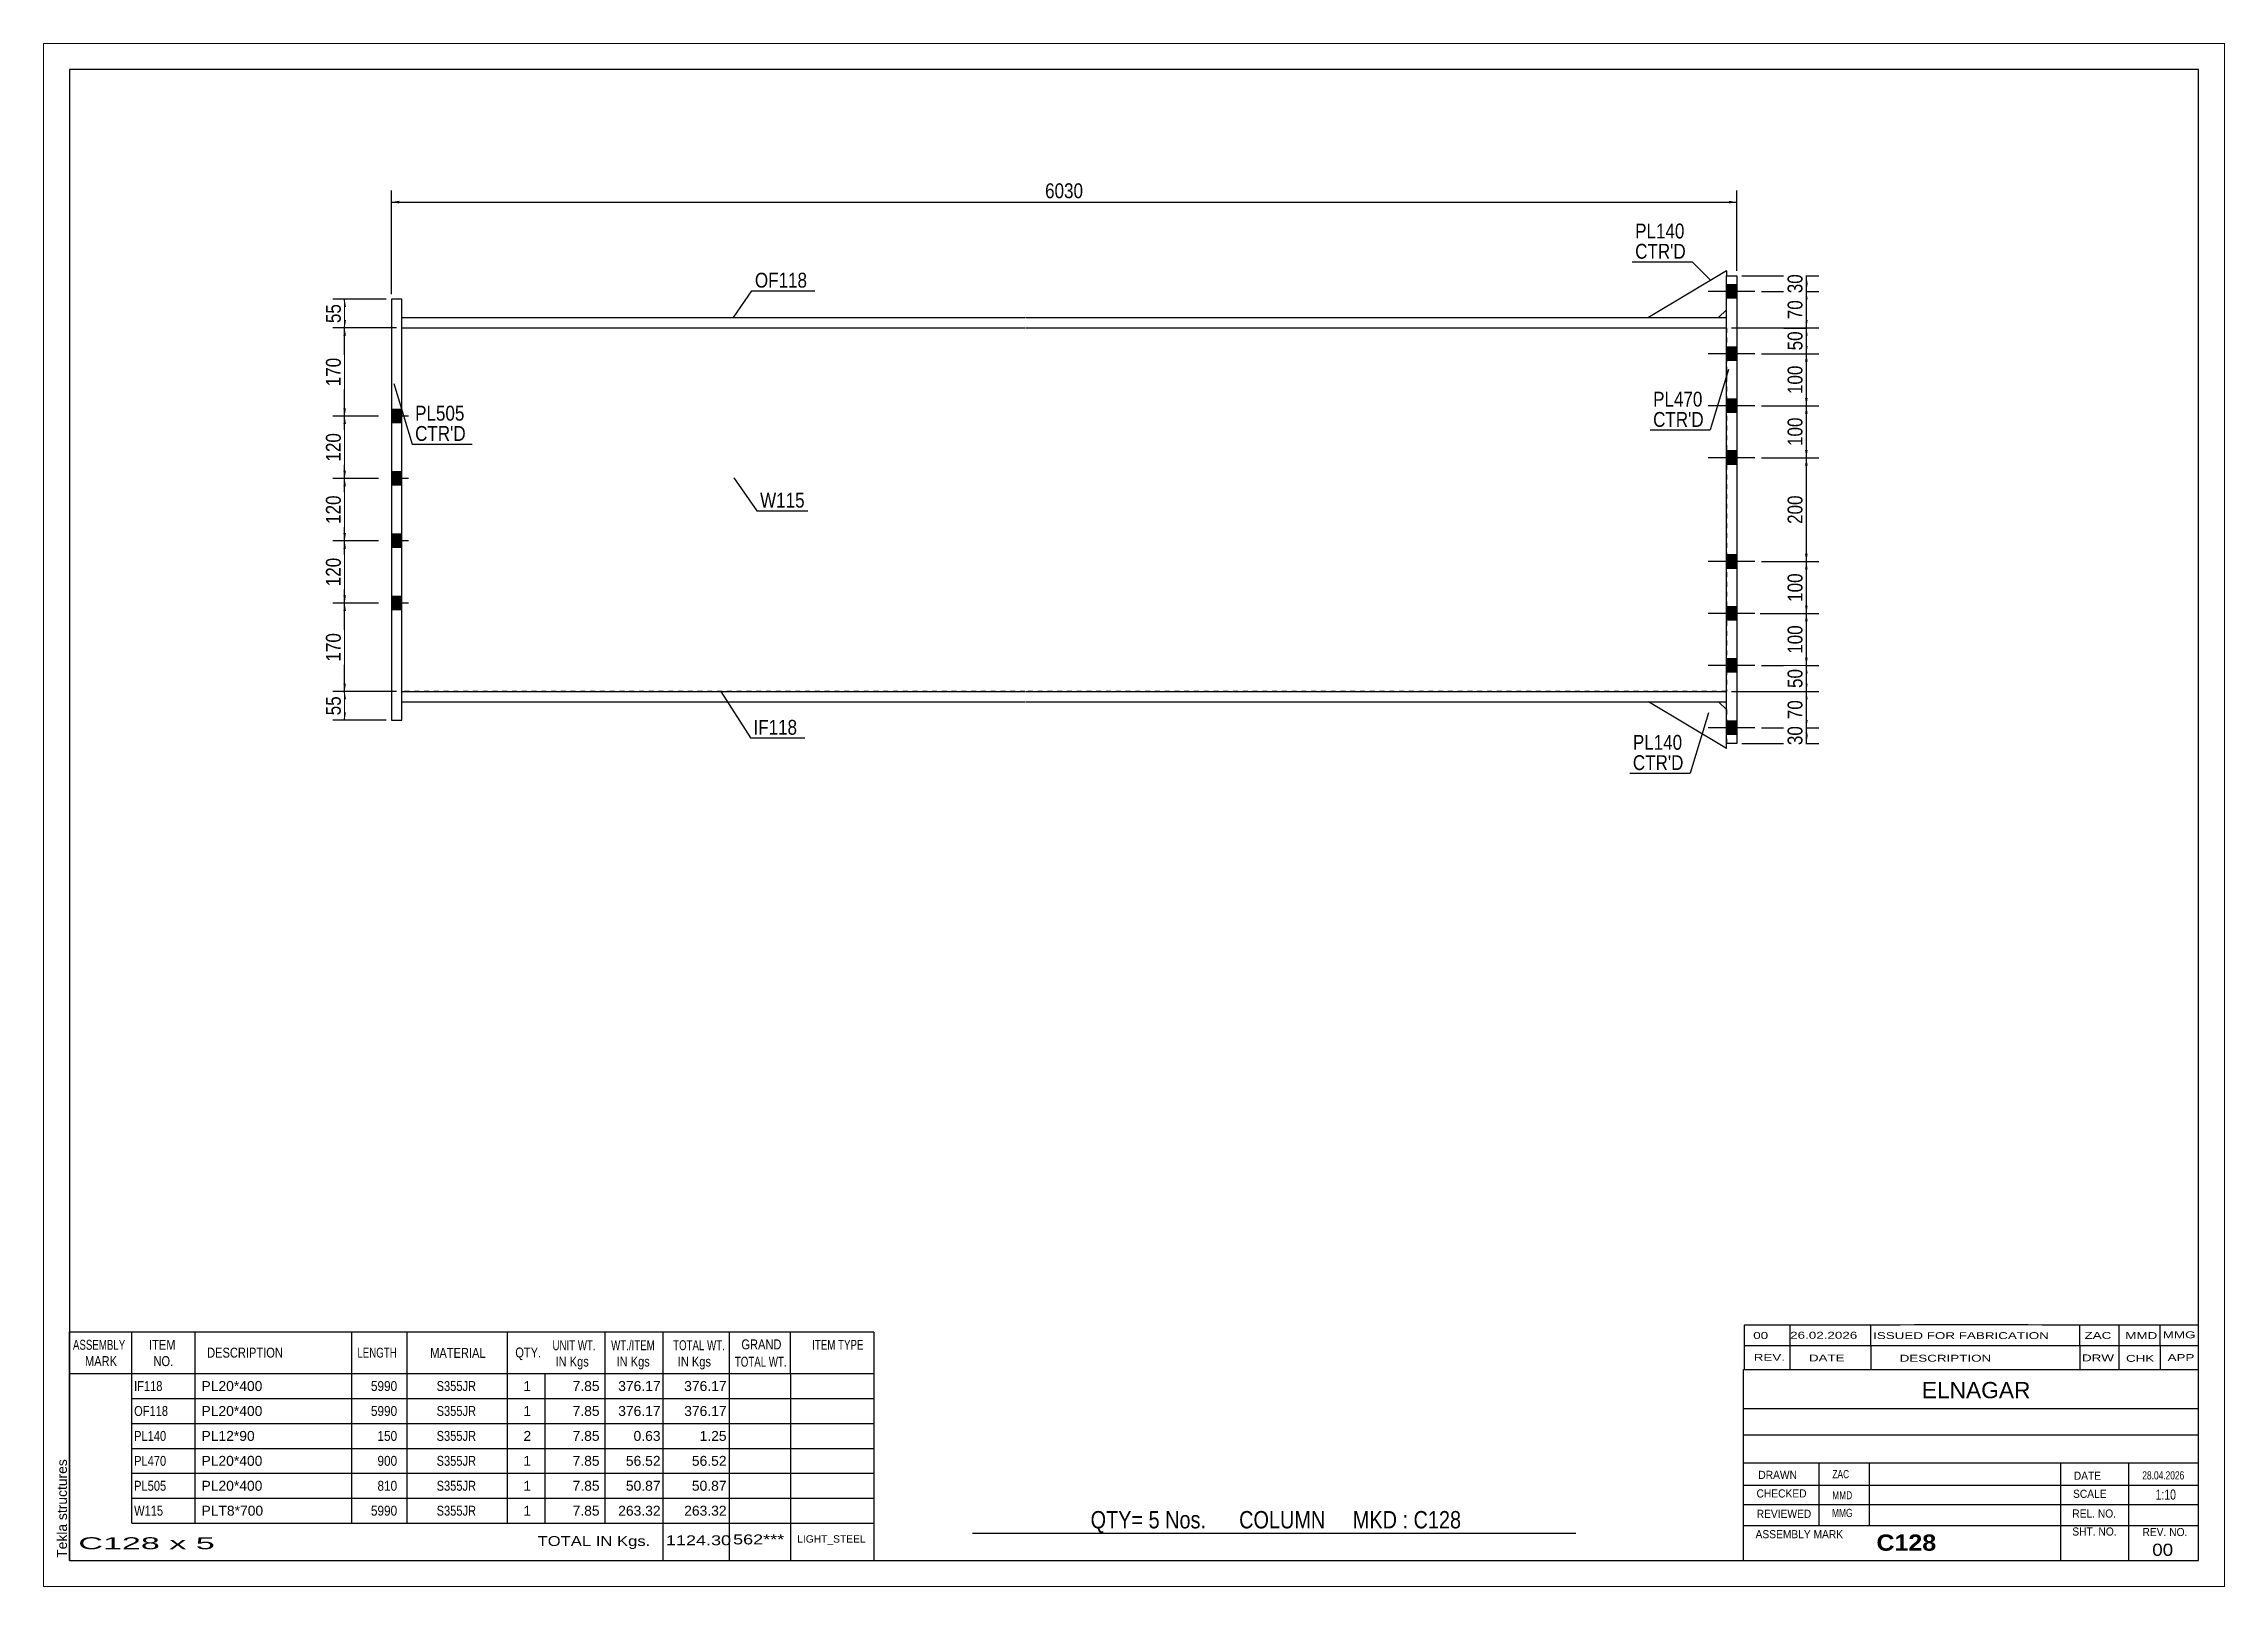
# Paper-space layout 'Layout1' of a CAD drawing. Header units: millimetres. Extents: x 0 to 420, y 0 to 297.
# The model-space entities are those that its viewports show. They can reach past a viewport. Long polylines and large blocks are cut down to what shows.
import ezdxf

# ---------------------------------------------------------------- set-up
doc = ezdxf.new("R2010")
doc.units = ezdxf.units.MM
doc.linetypes.add('DXK_LINE_DOT1', pattern=[1.8814, 0.9407, -0.9407])
doc.layers.add('Viewport layer', color=7, linetype='Continuous', plot=False)
doc.styles.add('Arial', font='ARIAL.TTF', dxfattribs={"height": 0.2})
doc.styles.add('Arial Bold', font='ARIALBD.TTF', dxfattribs={"height": 0.2})
doc.styles.add('Arial Narrow', font='ARIALN.TTF', dxfattribs={"height": 0.2})

# ---------------------------------------------------------------- blocks, each defined once
blk = doc.blocks.new('Unknown-622254219-1209')
at = {"color": 5, "linetype": 'Continuous'}
for p, q in [((50.01, 119.72), (-359.99, 119.72)), ((-359.99, 119.72), (-359.99, -167.28)), ((50.01, -167.28), (50.01, 119.72)), ((-359.99, -167.28), (50.01, -167.28))]:
    blk.add_line(p, q, dxfattribs=at)
at = {"color": 174, "linetype": 'Continuous', "style": 'Arial'}
blk.add_text('Tekla structures', height=1.9102, rotation=90, dxfattribs=at).set_placement((-360.49, -166.78))
blk = doc.blocks.new('Part-622254219-1255 - 1230')
at = {"color": 2, "linetype": 'Continuous'}
for p, q in [((-296, 70), (-296, 72)), ((-296, 72), (-176, 72)), ((-175.9, 72), (-40.9, 72)), ((-40.9, 70), (-40.9, 72)), ((-296, 70), (-176, 70)), ((-175.9, 70), (-40.9, 70))]:
    blk.add_line(p, q, dxfattribs=at)
blk = doc.blocks.new('Part-622254219-1321 - 1230')
at = {"color": 2, "linetype": 'Continuous'}
for p, q in [((-40.9, 81), (-55.9, 72)), ((-40.9, 81), (-40.9, 80)), ((-42.4, 72), (-40.9, 73.5))]:
    blk.add_line(p, q, dxfattribs=at)
at = {"color": 7, "linetype": 'DXK_LINE_DOT1'}
for p, q in [((-40.9, 73.5), (-40.9, 80)), ((-55.9, 72), (-42.4, 72))]:
    blk.add_line(p, q, dxfattribs=at)
blk = doc.blocks.new('Part-622254219-1277 - 1230')
at = {"color": 2, "linetype": 'Continuous'}
for p, q in [((-296, -2), (-296, 0)), ((-296, 0), (-176, 0)), ((-175.9, 0), (-40.9, 0)), ((-40.9, -2), (-40.9, 0)), ((-296, -2), (-176, -2)), ((-175.9, -2), (-40.9, -2))]:
    blk.add_line(p, q, dxfattribs=at)
blk = doc.blocks.new('Part-622254219-1299 - 1230')
at = {"color": 2, "linetype": 'Continuous'}
for p, q in [((-40.9, 80), (-38.9, 80)), ((-40.9, -10), (-40.9, 80)), ((-38.9, 80), (-38.9, -10)), ((-38.9, -10), (-40.9, -10))]:
    blk.add_line(p, q, dxfattribs=at)
blk = doc.blocks.new('Part-622254219-1326 - 1230')
at = {"color": 2, "linetype": 'Continuous'}
for p, q in [((-40.9, -11), (-55.9, -2)), ((-42.4, -2), (-40.9, -3.5)), ((-40.9, -11), (-40.9, -10))]:
    blk.add_line(p, q, dxfattribs=at)
at = {"color": 7, "linetype": 'DXK_LINE_DOT1'}
for p, q in [((-55.9, -2), (-42.4, -2)), ((-40.9, -3.5), (-40.9, -10))]:
    blk.add_line(p, q, dxfattribs=at)
blk = doc.blocks.new('Part-622254219-1348 - 1230')
at = {"color": 2, "linetype": 'Continuous'}
for p, q in [((-296, 75.5), (-298, 75.5)), ((-298, 75.5), (-298, -5.5)), ((-296, -5.5), (-296, 75.5)), ((-298, -5.5), (-296, -5.5))]:
    blk.add_line(p, q, dxfattribs=at)
blk = doc.blocks.new('Part-622254219-1364 - 1230')
at = {"color": 7, "linetype": 'DXK_LINE_DOT1'}
for p, q in [((-296, 70), (-176, 70)), ((-296, 0), (-296, 70)), ((-175.9, 70), (-40.9, 70)), ((-40.9, 70), (-40.9, 0)), ((-176, 0), (-296, 0)), ((-40.9, 0), (-175.9, 0))]:
    blk.add_line(p, q, dxfattribs=at)
blk = doc.blocks.new('Bolt-622254219-1365 - 1230')
at = {"linetype": 'Continuous'}
for points in [[(-40.9, 78.3), (-40.9, 75.7), (-38.9, 75.7), (-38.9, 78.3)], [(-40.9, 78.3), (-40.9, 75.7), (-38.9, 75.7), (-38.9, 78.3)], [(-40.9, 66.3), (-40.9, 63.7), (-38.9, 63.7), (-38.9, 66.3)], [(-40.9, 66.3), (-40.9, 63.7), (-38.9, 63.7), (-38.9, 66.3)], [(-40.9, 56.3), (-40.9, 53.7), (-38.9, 53.7), (-38.9, 56.3)], [(-40.9, 56.3), (-40.9, 53.7), (-38.9, 53.7), (-38.9, 56.3)], [(-40.9, 46.3), (-40.9, 43.7), (-38.9, 43.7), (-38.9, 46.3)], [(-40.9, 46.3), (-40.9, 43.7), (-38.9, 43.7), (-38.9, 46.3)], [(-40.9, 26.3), (-40.9, 23.7), (-38.9, 23.7), (-38.9, 26.3)], [(-40.9, 26.3), (-40.9, 23.7), (-38.9, 23.7), (-38.9, 26.3)], [(-40.9, 16.3), (-40.9, 13.7), (-38.9, 13.7), (-38.9, 16.3)], [(-40.9, 16.3), (-40.9, 13.7), (-38.9, 13.7), (-38.9, 16.3)], [(-40.9, 6.3), (-40.9, 3.7), (-38.9, 3.7), (-38.9, 6.3)], [(-40.9, 6.3), (-40.9, 3.7), (-38.9, 3.7), (-38.9, 6.3)], [(-40.9, -5.7), (-40.9, -8.3), (-38.9, -8.3), (-38.9, -5.7)], [(-40.9, -5.7), (-40.9, -8.3), (-38.9, -8.3), (-38.9, -5.7)]]:
    blk.add_hatch(color=3, dxfattribs=at).paths.add_polyline_path(points)
at = {"color": 3, "linetype": 'Continuous'}
for p, q in [((-35.4, 77), (-44.4, 77)), ((-35.4, 77), (-44.4, 77)), ((-38.9, 78.3), (-40.9, 78.3)), ((-38.9, 78.3), (-40.9, 78.3)), ((-38.9, 75.7), (-40.9, 75.7)), ((-38.9, 75.7), (-40.9, 75.7)), ((-35.4, 65), (-44.4, 65)), ((-35.4, 65), (-44.4, 65)), ((-38.9, 66.3), (-40.9, 66.3)), ((-38.9, 66.3), (-40.9, 66.3)), ((-38.9, 63.7), (-40.9, 63.7)), ((-38.9, 63.7), (-40.9, 63.7)), ((-35.4, 55), (-44.4, 55)), ((-35.4, 55), (-44.4, 55)), ((-38.9, 56.3), (-40.9, 56.3)), ((-38.9, 56.3), (-40.9, 56.3)), ((-38.9, 53.7), (-40.9, 53.7)), ((-38.9, 53.7), (-40.9, 53.7)), ((-38.9, 46.3), (-40.9, 46.3)), ((-38.9, 46.3), (-40.9, 46.3)), ((-35.4, 45), (-44.4, 45)), ((-35.4, 45), (-44.4, 45)), ((-38.9, 43.7), (-40.9, 43.7)), ((-38.9, 43.7), (-40.9, 43.7)), ((-38.9, 26.3), (-40.9, 26.3)), ((-38.9, 26.3), (-40.9, 26.3)), ((-35.4, 25), (-44.4, 25)), ((-35.4, 25), (-44.4, 25)), ((-38.9, 23.7), (-40.9, 23.7)), ((-38.9, 23.7), (-40.9, 23.7)), ((-35.4, 15), (-44.4, 15)), ((-35.4, 15), (-44.4, 15)), ((-38.9, 16.3), (-40.9, 16.3)), ((-38.9, 16.3), (-40.9, 16.3)), ((-38.9, 13.7), (-40.9, 13.7)), ((-38.9, 13.7), (-40.9, 13.7)), ((-35.4, 5), (-44.4, 5)), ((-35.4, 5), (-44.4, 5)), ((-38.9, 6.3), (-40.9, 6.3)), ((-38.9, 6.3), (-40.9, 6.3)), ((-38.9, 3.7), (-40.9, 3.7)), ((-38.9, 3.7), (-40.9, 3.7)), ((-35.4, -7), (-44.4, -7)), ((-35.4, -7), (-44.4, -7)), ((-38.9, -5.7), (-40.9, -5.7)), ((-38.9, -5.7), (-40.9, -5.7)), ((-38.9, -8.3), (-40.9, -8.3)), ((-38.9, -8.3), (-40.9, -8.3))]:
    blk.add_line(p, q, dxfattribs=at)
blk = doc.blocks.new('Bolt-622254219-1366 - 1230')
at = {"linetype": 'Continuous'}
for points in [[(-298, 54.3), (-298, 51.7), (-296, 51.7), (-296, 54.3)], [(-298, 54.3), (-298, 51.7), (-296, 51.7), (-296, 54.3)], [(-298, 42.3), (-298, 39.7), (-296, 39.7), (-296, 42.3)], [(-298, 42.3), (-298, 39.7), (-296, 39.7), (-296, 42.3)], [(-298, 30.3), (-298, 27.7), (-296, 27.7), (-296, 30.3)], [(-298, 30.3), (-298, 27.7), (-296, 27.7), (-296, 30.3)], [(-298, 18.3), (-298, 15.7), (-296, 15.7), (-296, 18.3)], [(-298, 18.3), (-298, 15.7), (-296, 15.7), (-296, 18.3)]]:
    blk.add_hatch(color=3, dxfattribs=at).paths.add_polyline_path(points)
at = {"color": 3, "linetype": 'Continuous'}
for p, q in [((-296, 54.3), (-298, 54.3)), ((-296, 54.3), (-298, 54.3)), ((-294.7, 53), (-298, 53)), ((-294.7, 53), (-298, 53)), ((-296, 51.7), (-298, 51.7)), ((-296, 51.7), (-298, 51.7)), ((-296, 42.3), (-298, 42.3)), ((-296, 42.3), (-298, 42.3)), ((-294.7, 41), (-298, 41)), ((-294.7, 41), (-298, 41)), ((-296, 39.7), (-298, 39.7)), ((-296, 39.7), (-298, 39.7)), ((-296, 30.3), (-298, 30.3)), ((-296, 30.3), (-298, 30.3)), ((-294.7, 29), (-298, 29)), ((-294.7, 29), (-298, 29)), ((-296, 27.7), (-298, 27.7)), ((-296, 27.7), (-298, 27.7)), ((-296, 18.3), (-298, 18.3)), ((-296, 18.3), (-298, 18.3)), ((-294.7, 17), (-298, 17)), ((-294.7, 17), (-298, 17)), ((-296, 15.7), (-298, 15.7)), ((-296, 15.7), (-298, 15.7))]:
    blk.add_line(p, q, dxfattribs=at)
blk = doc.blocks.new('StraightDimension-622254219-4490 - 1230')
at = {"linetype": 'Continuous'}
for points in [[(-25.75, 68.5), (-25.5, 70), (-25.25, 68.5)], [(-25.25, 66.5), (-25.5, 65), (-25.75, 66.5)]]:
    blk.add_hatch(color=7, dxfattribs=at).paths.add_polyline_path(points)
at = {"color": 7, "linetype": 'Continuous'}
for p, q in [((-39.9, 70), (-23.1, 70)), ((-25.5, 65), (-25.5, 70)), ((-34.15, 65), (-23.1, 65))]:
    blk.add_line(p, q, dxfattribs=at)
at = {"color": 0}
blk.add_wipeout([(-25.65, 69.93), (-29.85, 69.93), (-29.85, 65.07), (-25.65, 65.07)], dxfattribs=at)
at = {"color": 3, "style": 'Arial Narrow'}
blk.add_text('50', height=2.863, rotation=90.0002, dxfattribs=at).set_placement((-26.25, 65.67))
blk = doc.blocks.new('StraightDimension-622254219-1424 - 1230')
at = {"linetype": 'Continuous'}
for points in [[(-307.26, -1.5), (-307.01, 0), (-306.76, -1.5)], [(-306.76, -4), (-307.01, -5.5), (-307.26, -4)]]:
    blk.add_hatch(color=7, dxfattribs=at).paths.add_polyline_path(points)
at = {"color": 7, "linetype": 'Continuous'}
for p, q in [((-297, 0), (-309.26, 0)), ((-307.01, -5.5), (-307.01, 0)), ((-299, -5.5), (-309.26, -5.5))]:
    blk.add_line(p, q, dxfattribs=at)
at = {"color": 0}
blk.add_wipeout([(-307.16, -0.32), (-311.36, -0.32), (-311.36, -5.18), (-307.16, -5.18)], dxfattribs=at)
at = {"color": 3, "style": 'Arial Narrow'}
blk.add_text('55', height=2.863, rotation=90.0002, dxfattribs=at).set_placement((-307.76, -4.58))
blk = doc.blocks.new('StraightDimension-622254219-4489 - 1230')
at = {"linetype": 'Continuous'}
for points in [[(-25.75, 75.5), (-25.5, 77), (-25.25, 75.5)], [(-25.25, 71.5), (-25.5, 70), (-25.75, 71.5)]]:
    blk.add_hatch(color=7, dxfattribs=at).paths.add_polyline_path(points)
at = {"color": 7, "linetype": 'Continuous'}
for p, q in [((-34.15, 77), (-23.1, 77)), ((-25.5, 70), (-25.5, 77)), ((-39.9, 70), (-23.1, 70))]:
    blk.add_line(p, q, dxfattribs=at)
at = {"color": 0}
blk.add_wipeout([(-25.65, 75.93), (-29.85, 75.93), (-29.85, 71.07), (-25.65, 71.07)], dxfattribs=at)
at = {"color": 3, "style": 'Arial Narrow'}
blk.add_text('70', height=2.863, rotation=90.0002, dxfattribs=at).set_placement((-26.25, 71.67))
blk = doc.blocks.new('StraightDimension-622254219-1604 - 1230')
at = {"linetype": 'Continuous'}
for points in [[(-307.26, 39.5), (-307.01, 41), (-306.76, 39.5)], [(-306.76, 30.5), (-307.01, 29), (-307.26, 30.5)]]:
    blk.add_hatch(color=7, dxfattribs=at).paths.add_polyline_path(points)
at = {"color": 7, "linetype": 'Continuous'}
for p, q in [((-300.5, 41), (-309.26, 41)), ((-307.01, 29), (-307.01, 41)), ((-300.5, 29), (-309.26, 29))]:
    blk.add_line(p, q, dxfattribs=at)
at = {"color": 0}
blk.add_wipeout([(-307.16, 38.34), (-311.36, 38.34), (-311.36, 31.66), (-307.16, 31.66)], dxfattribs=at)
at = {"color": 3, "style": 'Arial Narrow'}
blk.add_text('120', height=2.863, rotation=90.0002, dxfattribs=at).set_placement((-307.76, 32.26))
blk = doc.blocks.new('StraightDimension-622254219-1375 - 1230')
at = {"linetype": 'Continuous'}
for points in [[(-296.5, 93.96), (-298, 94.21), (-296.5, 94.46)], [(-40.4, 94.46), (-38.9, 94.21), (-40.4, 93.96)]]:
    blk.add_hatch(color=7, dxfattribs=at).paths.add_polyline_path(points)
at = {"color": 7, "linetype": 'Continuous'}
for p, q in [((-298, 76.5), (-298, 96.46)), ((-298, 94.21), (-38.9, 94.21)), ((-38.9, 81), (-38.9, 96.46))]:
    blk.add_line(p, q, dxfattribs=at)
at = {"color": 0}
blk.add_wipeout([(-164.19, 94.36), (-164.19, 98.56), (-172.71, 98.56), (-172.71, 94.36)], dxfattribs=at)
at = {"color": 3, "style": 'Arial Narrow'}
blk.add_text('6030', height=2.863, dxfattribs=at).set_placement((-172.11, 94.96))
blk = doc.blocks.new('StraightDimension-622254219-1395 - 1230')
at = {"linetype": 'Continuous'}
for points in [[(-307.26, 74), (-307.01, 75.5), (-306.76, 74)], [(-306.76, 71.5), (-307.01, 70), (-307.26, 71.5)]]:
    blk.add_hatch(color=7, dxfattribs=at).paths.add_polyline_path(points)
at = {"color": 7, "linetype": 'Continuous'}
for p, q in [((-299, 75.5), (-309.26, 75.5)), ((-307.01, 70), (-307.01, 75.5)), ((-297, 70), (-309.26, 70))]:
    blk.add_line(p, q, dxfattribs=at)
at = {"color": 0}
blk.add_wipeout([(-307.16, 75.18), (-311.36, 75.18), (-311.36, 70.32), (-307.16, 70.32)], dxfattribs=at)
at = {"color": 3, "style": 'Arial Narrow'}
blk.add_text('55', height=2.863, rotation=90.0002, dxfattribs=at).set_placement((-307.76, 70.92))
blk = doc.blocks.new('StraightDimension-622254219-1606 - 1230')
at = {"linetype": 'Continuous'}
for points in [[(-307.26, 51.5), (-307.01, 53), (-306.76, 51.5)], [(-306.76, 42.5), (-307.01, 41), (-307.26, 42.5)]]:
    blk.add_hatch(color=7, dxfattribs=at).paths.add_polyline_path(points)
at = {"color": 7, "linetype": 'Continuous'}
for p, q in [((-300.5, 53), (-309.26, 53)), ((-307.01, 41), (-307.01, 53)), ((-300.5, 41), (-309.26, 41))]:
    blk.add_line(p, q, dxfattribs=at)
at = {"color": 0}
blk.add_wipeout([(-307.16, 50.34), (-311.36, 50.34), (-311.36, 43.66), (-307.16, 43.66)], dxfattribs=at)
at = {"color": 3, "style": 'Arial Narrow'}
blk.add_text('120', height=2.863, rotation=90.0002, dxfattribs=at).set_placement((-307.76, 44.26))
blk = doc.blocks.new('StraightDimension-622254219-1403 - 1230')
at = {"linetype": 'Continuous'}
for points in [[(-307.26, 68.5), (-307.01, 70), (-306.76, 68.5)], [(-306.76, 54.5), (-307.01, 53), (-307.26, 54.5)]]:
    blk.add_hatch(color=7, dxfattribs=at).paths.add_polyline_path(points)
at = {"color": 7, "linetype": 'Continuous'}
for p, q in [((-297, 70), (-309.26, 70)), ((-307.01, 53), (-307.01, 70)), ((-300.5, 53), (-309.26, 53))]:
    blk.add_line(p, q, dxfattribs=at)
at = {"color": 0}
blk.add_wipeout([(-307.16, 64.84), (-311.36, 64.84), (-311.36, 58.16), (-307.16, 58.16)], dxfattribs=at)
at = {"color": 3, "style": 'Arial Narrow'}
blk.add_text('170', height=2.863, rotation=90.0002, dxfattribs=at).set_placement((-307.76, 58.76))
blk = doc.blocks.new('StraightDimension-622254219-1417 - 1230')
at = {"linetype": 'Continuous'}
for points in [[(-307.26, 15.5), (-307.01, 17), (-306.76, 15.5)], [(-306.76, 1.5), (-307.01, 0), (-307.26, 1.5)]]:
    blk.add_hatch(color=7, dxfattribs=at).paths.add_polyline_path(points)
at = {"color": 7, "linetype": 'Continuous'}
for p, q in [((-300.5, 17), (-309.26, 17)), ((-307.01, 0), (-307.01, 17)), ((-297, 0), (-309.26, 0))]:
    blk.add_line(p, q, dxfattribs=at)
at = {"color": 0}
blk.add_wipeout([(-307.16, 11.84), (-311.36, 11.84), (-311.36, 5.16), (-307.16, 5.16)], dxfattribs=at)
at = {"color": 3, "style": 'Arial Narrow'}
blk.add_text('170', height=2.863, rotation=90.0002, dxfattribs=at).set_placement((-307.76, 5.76))
blk = doc.blocks.new('StraightDimension-622254219-1602 - 1230')
at = {"linetype": 'Continuous'}
for points in [[(-307.26, 27.5), (-307.01, 29), (-306.76, 27.5)], [(-306.76, 18.5), (-307.01, 17), (-307.26, 18.5)]]:
    blk.add_hatch(color=7, dxfattribs=at).paths.add_polyline_path(points)
at = {"color": 7, "linetype": 'Continuous'}
for p, q in [((-300.5, 29), (-309.26, 29)), ((-307.01, 17), (-307.01, 29)), ((-300.5, 17), (-309.26, 17))]:
    blk.add_line(p, q, dxfattribs=at)
at = {"color": 0}
blk.add_wipeout([(-307.16, 26.34), (-311.36, 26.34), (-311.36, 19.66), (-307.16, 19.66)], dxfattribs=at)
at = {"color": 3, "style": 'Arial Narrow'}
blk.add_text('120', height=2.863, rotation=90.0002, dxfattribs=at).set_placement((-307.76, 20.26))
blk = doc.blocks.new('StraightDimension-622254219-4488 - 1230')
at = {"linetype": 'Continuous'}
for points in [[(-25.75, 78.5), (-25.5, 80), (-25.25, 78.5)], [(-25.25, 78.5), (-25.5, 77), (-25.75, 78.5)]]:
    blk.add_hatch(color=7, dxfattribs=at).paths.add_polyline_path(points)
at = {"color": 7, "linetype": 'Continuous'}
for p, q in [((-37.9, 80), (-23.1, 80)), ((-25.5, 77), (-25.5, 80)), ((-34.15, 77), (-23.1, 77))]:
    blk.add_line(p, q, dxfattribs=at)
at = {"color": 0}
blk.add_wipeout([(-25.65, 80.93), (-29.85, 80.93), (-29.85, 76.07), (-25.65, 76.07)], dxfattribs=at)
at = {"color": 3, "style": 'Arial Narrow'}
blk.add_text('30', height=2.863, rotation=90.0002, dxfattribs=at).set_placement((-26.25, 76.67))
blk = doc.blocks.new('StraightDimension-622254219-4491 - 1230')
at = {"linetype": 'Continuous'}
for points in [[(-25.75, 63.5), (-25.5, 65), (-25.25, 63.5)], [(-25.25, 56.5), (-25.5, 55), (-25.75, 56.5)]]:
    blk.add_hatch(color=7, dxfattribs=at).paths.add_polyline_path(points)
at = {"color": 7, "linetype": 'Continuous'}
for p, q in [((-34.15, 65), (-23.1, 65)), ((-25.5, 55), (-25.5, 65)), ((-34.15, 55), (-23.1, 55))]:
    blk.add_line(p, q, dxfattribs=at)
at = {"color": 0}
blk.add_wipeout([(-25.65, 63.34), (-29.85, 63.34), (-29.85, 56.66), (-25.65, 56.66)], dxfattribs=at)
at = {"color": 3, "style": 'Arial Narrow'}
blk.add_text('100', height=2.863, rotation=90.0002, dxfattribs=at).set_placement((-26.25, 57.26))
blk = doc.blocks.new('StraightDimension-622254219-4492 - 1230')
at = {"linetype": 'Continuous'}
for points in [[(-25.75, 53.5), (-25.5, 55), (-25.25, 53.5)], [(-25.25, 46.5), (-25.5, 45), (-25.75, 46.5)]]:
    blk.add_hatch(color=7, dxfattribs=at).paths.add_polyline_path(points)
at = {"color": 7, "linetype": 'Continuous'}
for p, q in [((-34.15, 55), (-23.1, 55)), ((-25.5, 45), (-25.5, 55)), ((-34.15, 45), (-23.1, 45))]:
    blk.add_line(p, q, dxfattribs=at)
at = {"color": 0}
blk.add_wipeout([(-25.65, 53.34), (-29.85, 53.34), (-29.85, 46.66), (-25.65, 46.66)], dxfattribs=at)
at = {"color": 3, "style": 'Arial Narrow'}
blk.add_text('100', height=2.863, rotation=90.0002, dxfattribs=at).set_placement((-26.25, 47.26))
blk = doc.blocks.new('StraightDimension-622254219-4493 - 1230')
at = {"linetype": 'Continuous'}
for points in [[(-25.75, 43.5), (-25.5, 45), (-25.25, 43.5)], [(-25.25, 26.5), (-25.5, 25), (-25.75, 26.5)]]:
    blk.add_hatch(color=7, dxfattribs=at).paths.add_polyline_path(points)
at = {"color": 7, "linetype": 'Continuous'}
for p, q in [((-34.15, 45), (-23.1, 45)), ((-25.5, 25), (-25.5, 45)), ((-34.15, 25), (-23.1, 25))]:
    blk.add_line(p, q, dxfattribs=at)
at = {"color": 0}
blk.add_wipeout([(-25.65, 38.34), (-29.85, 38.34), (-29.85, 31.66), (-25.65, 31.66)], dxfattribs=at)
at = {"color": 3, "style": 'Arial Narrow'}
blk.add_text('200', height=2.863, rotation=90.0002, dxfattribs=at).set_placement((-26.25, 32.26))
blk = doc.blocks.new('StraightDimension-622254219-4494 - 1230')
at = {"linetype": 'Continuous'}
for points in [[(-25.75, 23.5), (-25.5, 25), (-25.25, 23.5)], [(-25.25, 16.5), (-25.5, 15), (-25.75, 16.5)]]:
    blk.add_hatch(color=7, dxfattribs=at).paths.add_polyline_path(points)
at = {"color": 7, "linetype": 'Continuous'}
for p, q in [((-34.15, 25), (-23.1, 25)), ((-25.5, 15), (-25.5, 25)), ((-34.4, 15), (-23.1, 15))]:
    blk.add_line(p, q, dxfattribs=at)
at = {"color": 0}
blk.add_wipeout([(-25.65, 23.34), (-29.85, 23.34), (-29.85, 16.66), (-25.65, 16.66)], dxfattribs=at)
at = {"color": 3, "style": 'Arial Narrow'}
blk.add_text('100', height=2.863, rotation=90.0002, dxfattribs=at).set_placement((-26.25, 17.26))
blk = doc.blocks.new('StraightDimension-622254219-4495 - 1230')
at = {"linetype": 'Continuous'}
for points in [[(-25.75, 13.5), (-25.5, 15), (-25.25, 13.5)], [(-25.25, 6.5), (-25.5, 5), (-25.75, 6.5)]]:
    blk.add_hatch(color=7, dxfattribs=at).paths.add_polyline_path(points)
at = {"color": 7, "linetype": 'Continuous'}
for p, q in [((-34.4, 15), (-23.1, 15)), ((-25.5, 5), (-25.5, 15)), ((-34.15, 5), (-23.1, 5))]:
    blk.add_line(p, q, dxfattribs=at)
at = {"color": 0}
blk.add_wipeout([(-25.65, 13.34), (-29.85, 13.34), (-29.85, 6.66), (-25.65, 6.66)], dxfattribs=at)
at = {"color": 3, "style": 'Arial Narrow'}
blk.add_text('100', height=2.863, rotation=90.0002, dxfattribs=at).set_placement((-26.25, 7.26))
blk = doc.blocks.new('StraightDimension-622254219-4496 - 1230')
at = {"linetype": 'Continuous'}
for points in [[(-25.75, 3.5), (-25.5, 5), (-25.25, 3.5)], [(-25.25, 1.5), (-25.5, 0), (-25.75, 1.5)]]:
    blk.add_hatch(color=7, dxfattribs=at).paths.add_polyline_path(points)
at = {"color": 7, "linetype": 'Continuous'}
for p, q in [((-34.15, 5), (-23.1, 5)), ((-25.5, 0), (-25.5, 5)), ((-39.9, 0), (-23.1, 0))]:
    blk.add_line(p, q, dxfattribs=at)
at = {"color": 0}
blk.add_wipeout([(-25.65, 4.93), (-29.85, 4.93), (-29.85, 0.07), (-25.65, 0.07)], dxfattribs=at)
at = {"color": 3, "style": 'Arial Narrow'}
blk.add_text('50', height=2.863, rotation=90.0002, dxfattribs=at).set_placement((-26.25, 0.67))
blk = doc.blocks.new('StraightDimension-622254219-4497 - 1230')
at = {"linetype": 'Continuous'}
for points in [[(-25.75, -1.5), (-25.5, 0), (-25.25, -1.5)], [(-25.25, -5.5), (-25.5, -7), (-25.75, -5.5)]]:
    blk.add_hatch(color=7, dxfattribs=at).paths.add_polyline_path(points)
at = {"color": 7, "linetype": 'Continuous'}
for p, q in [((-39.9, 0), (-23.1, 0)), ((-25.5, -7), (-25.5, 0)), ((-34.15, -7), (-23.1, -7))]:
    blk.add_line(p, q, dxfattribs=at)
at = {"color": 0}
blk.add_wipeout([(-25.65, -1.07), (-29.85, -1.07), (-29.85, -5.93), (-25.65, -5.93)], dxfattribs=at)
at = {"color": 3, "style": 'Arial Narrow'}
blk.add_text('70', height=2.863, rotation=90.0002, dxfattribs=at).set_placement((-26.25, -5.33))
blk = doc.blocks.new('StraightDimension-622254219-4498 - 1230')
at = {"linetype": 'Continuous'}
for points in [[(-25.75, -8.5), (-25.5, -7), (-25.25, -8.5)], [(-25.25, -8.5), (-25.5, -10), (-25.75, -8.5)]]:
    blk.add_hatch(color=7, dxfattribs=at).paths.add_polyline_path(points)
at = {"color": 7, "linetype": 'Continuous'}
for p, q in [((-34.15, -7), (-23.1, -7)), ((-25.5, -10), (-25.5, -7)), ((-37.9, -10), (-23.1, -10))]:
    blk.add_line(p, q, dxfattribs=at)
at = {"color": 0}
blk.add_wipeout([(-25.65, -6.07), (-29.85, -6.07), (-29.85, -10.93), (-25.65, -10.93)], dxfattribs=at)
at = {"color": 3, "style": 'Arial Narrow'}
blk.add_text('30', height=2.863, rotation=90.0002, dxfattribs=at).set_placement((-26.25, -10.33))
blk = doc.blocks.new('CBS_BOM-622254219-4920')
at = {"color": 7, "linetype": 'Continuous'}
for p, q in [((-360.02, -131.31), (-360.02, -123.31)), ((-360.02, -123.31), (-205.1, -123.31)), ((-348.02, -131.31), (-348.02, -123.31)), ((-335.83, -131.31), (-335.83, -123.31)), ((-305.66, -131.31), (-305.66, -123.31)), ((-294.99, -131.31), (-294.99, -123.31)), ((-275.67, -131.31), (-275.67, -123.31)), ((-256.87, -131.31), (-256.87, -123.31)), ((-245.66, -131.31), (-245.66, -123.31)), ((-232.87, -131.31), (-232.87, -123.31)), ((-221.12, -131.31), (-221.12, -123.31)), ((-205.1, -123.32), (-205.1, -131.3)), ((-360.02, -131.31), (-205.1, -131.31)), ((-360.02, -136.11), (-360.02, -131.31)), ((-348.02, -136.11), (-348.02, -131.31)), ((-335.83, -136.11), (-335.83, -131.31)), ((-305.66, -136.11), (-305.66, -131.31)), ((-294.99, -136.11), (-294.99, -131.31)), ((-275.67, -136.11), (-275.67, -131.31)), ((-268.4, -136.11), (-268.4, -131.31)), ((-256.87, -136.11), (-256.87, -131.31)), ((-245.66, -136.11), (-245.66, -131.31)), ((-232.87, -136.11), (-232.87, -131.31)), ((-221.1, -136.11), (-221.1, -131.31)), ((-205.1, -131.31), (-205.1, -136.11)), ((-360.02, -140.91), (-360.02, -136.11)), ((-348.02, -136.11), (-205.1, -136.11)), ((-348.02, -140.91), (-348.02, -136.11)), ((-335.83, -140.91), (-335.83, -136.11)), ((-305.66, -140.91), (-305.66, -136.11)), ((-294.99, -140.91), (-294.99, -136.11)), ((-275.67, -140.91), (-275.67, -136.11)), ((-268.4, -140.91), (-268.4, -136.11)), ((-256.87, -140.91), (-256.87, -136.11)), ((-245.66, -140.91), (-245.66, -136.11)), ((-232.87, -140.91), (-232.87, -136.11)), ((-221.1, -140.91), (-221.1, -136.11)), ((-205.1, -136.11), (-205.1, -140.91)), ((-360.02, -145.71), (-360.02, -140.91)), ((-348.02, -140.91), (-205.1, -140.91)), ((-348.02, -145.71), (-348.02, -140.91)), ((-335.83, -145.71), (-335.83, -140.91)), ((-305.66, -145.71), (-305.66, -140.91)), ((-294.99, -145.71), (-294.99, -140.91)), ((-275.67, -145.71), (-275.67, -140.91)), ((-268.4, -145.71), (-268.4, -140.91)), ((-256.87, -145.71), (-256.87, -140.91)), ((-245.66, -145.71), (-245.66, -140.91)), ((-232.87, -145.71), (-232.87, -140.91)), ((-221.1, -145.71), (-221.1, -140.91)), ((-205.1, -140.91), (-205.1, -145.71)), ((-360.02, -150.51), (-360.02, -145.71)), ((-348.02, -145.71), (-205.1, -145.71)), ((-348.02, -150.51), (-348.02, -145.71)), ((-335.83, -150.51), (-335.83, -145.71)), ((-305.66, -150.51), (-305.66, -145.71)), ((-294.99, -150.51), (-294.99, -145.71)), ((-275.67, -150.51), (-275.67, -145.71)), ((-268.4, -150.51), (-268.4, -145.71)), ((-256.87, -150.51), (-256.87, -145.71)), ((-245.66, -150.51), (-245.66, -145.71)), ((-232.87, -150.51), (-232.87, -145.71)), ((-221.1, -150.51), (-221.1, -145.71)), ((-205.1, -145.71), (-205.1, -150.51)), ((-360.02, -155.31), (-360.02, -150.51)), ((-348.02, -150.51), (-205.1, -150.51)), ((-348.02, -155.31), (-348.02, -150.51)), ((-335.83, -155.31), (-335.83, -150.51)), ((-305.66, -155.31), (-305.66, -150.51)), ((-294.99, -155.31), (-294.99, -150.51)), ((-275.67, -155.31), (-275.67, -150.51)), ((-268.4, -155.31), (-268.4, -150.51)), ((-256.87, -155.31), (-256.87, -150.51)), ((-245.66, -155.31), (-245.66, -150.51)), ((-232.87, -155.31), (-232.87, -150.51)), ((-221.1, -155.31), (-221.1, -150.51)), ((-205.1, -150.51), (-205.1, -155.31)), ((-360.02, -160.11), (-360.02, -155.31)), ((-348.02, -155.31), (-205.1, -155.31)), ((-348.02, -160.11), (-348.02, -155.31)), ((-335.83, -160.11), (-335.83, -155.31)), ((-305.66, -160.11), (-305.66, -155.31)), ((-294.99, -160.11), (-294.99, -155.31)), ((-275.67, -160.11), (-275.67, -155.31)), ((-268.4, -160.11), (-268.4, -155.31)), ((-256.87, -160.11), (-256.87, -155.31)), ((-245.66, -160.11), (-245.66, -155.31)), ((-232.87, -160.11), (-232.87, -155.31)), ((-221.1, -160.11), (-221.1, -155.31)), ((-205.1, -155.31), (-205.1, -160.11)), ((-360.02, -167.31), (-360.02, -160.13)), ((-348.02, -160.11), (-205.1, -160.11)), ((-245.66, -167.31), (-245.66, -160.13)), ((-232.87, -167.31), (-232.87, -160.13)), ((-221.06, -167.31), (-221.06, -160.13)), ((-205.1, -160.11), (-205.1, -167.31)), ((-360.02, -167.31), (-205.1, -167.31))]:
    blk.add_line(p, q, dxfattribs=at)
at = {"color": 3, "linetype": 'Continuous', "style": 'Arial'}
for s, height, width, p in [('ASSEMBLY', 1.91, 0.7, (-359.34, -126.73)), ('ITEM', 1.91, 0.8, (-344.69, -126.73)), ('UNIT WT.', 1.91, 0.7, (-266.98, -126.81)), ('WT./ITEM', 1.91, 0.7, (-255.69, -126.81)), ('TOTAL WT.', 1.91, 0.7, (-243.75, -126.81)), ('GRAND', 1.91, 0.8, (-230.6, -126.65)), ('ITEM TYPE', 1.91, 0.7, (-216.96, -126.73)), ('MARK', 1.91, 0.8, (-357.02, -129.87)), ('NO.', 1.91, 0.8, (-343.83, -129.87)), ('DESCRIPTION', 1.9102, 0.8, (-333.5, -128.24)), ('LENGTH', 1.91, 0.7, (-304.56, -128.24)), ('MATERIAL', 1.91, 0.8, (-290.54, -128.29)), ('QTY.', 1.91, 0.8, (-274.15, -128.21)), ('IN Kgs', 1.91, 0.8, (-266.4, -129.95)), ('IN Kgs', 1.91, 0.8, (-254.65, -129.95)), ('IN Kgs', 1.91, 0.8, (-242.86, -129.95)), ('TOTAL WT.', 1.91, 0.7, (-231.86, -129.99))]:
    blk.add_text(s, height=height, dxfattribs=dict(at, width=width)).set_placement(p)
at = {"color": 7, "linetype": 'Continuous', "style": 'Arial'}
for s, width, p in [('IF118', 0.8, (-347.56, -134.67)), ('5990', 0.85, (-301.95, -134.67)), ('S355JR', 0.8, (-289.3, -134.67)), ('OF118', 0.8, (-347.56, -139.47)), ('5990', 0.85, (-301.95, -139.47)), ('S355JR', 0.8, (-289.3, -139.47)), ('PL140', 0.8, (-347.56, -144.27)), ('150', 0.85, (-300.69, -144.27)), ('S355JR', 0.8, (-289.3, -144.27)), ('PL470', 0.8, (-347.56, -149.07)), ('900', 0.85, (-300.69, -149.07)), ('S355JR', 0.8, (-289.3, -149.07)), ('PL505', 0.8, (-347.56, -153.87)), ('810', 0.85, (-300.69, -153.87)), ('S355JR', 0.8, (-289.3, -153.87)), ('W115', 0.8, (-347.56, -158.67)), ('5990', 0.85, (-301.95, -158.67)), ('S355JR', 0.8, (-289.3, -158.67))]:
    blk.add_text(s, height=1.91, dxfattribs=dict(at, width=width)).set_placement(p)
for s, p in [('PL20*400', (-334.58, -134.67)), ('1', (-272.58, -134.67)), ('7.85', (-263.11, -134.67)), ('376.17', (-254.33, -134.67)), ('376.17', (-241.62, -134.67)), ('PL20*400', (-334.58, -139.47)), ('1', (-272.58, -139.47)), ('7.85', (-263.11, -139.47)), ('376.17', (-254.33, -139.47)), ('376.17', (-241.62, -139.47)), ('PL12*90', (-334.58, -144.27)), ('2', (-272.58, -144.27)), ('7.85', (-263.11, -144.27)), ('0.63', (-251.37, -144.27)), ('1.25', (-238.65, -144.27)), ('PL20*400', (-334.58, -149.07)), ('1', (-272.58, -149.07)), ('7.85', (-263.11, -149.07)), ('56.52', (-252.85, -149.07)), ('56.52', (-240.14, -149.07)), ('PL20*400', (-334.58, -153.87)), ('1', (-272.58, -153.87)), ('7.85', (-263.11, -153.87)), ('50.87', (-252.85, -153.87)), ('50.87', (-240.14, -153.87)), ('PLT8*700', (-334.58, -158.67)), ('1', (-272.58, -158.67)), ('7.85', (-263.11, -158.67)), ('263.32', (-254.33, -158.67)), ('263.32', (-241.62, -158.67))]:
    blk.add_text(s, height=1.91, dxfattribs=at).set_placement(p)
at = {"color": 6, "linetype": 'Continuous', "style": 'Arial'}
for s, height, width, p in [('C128 x 5', 2.292, 2.05, (-358.3, -165.12)), ('TOTAL IN Kgs.', 1.9102, 1.2, (-269.86, -164.51)), ('1124.30', 1.91, 1.3, (-245.13, -164.36)), ('562***', 1.91, 1.3, (-232.2, -164.2))]:
    blk.add_text(s, height=height, dxfattribs=dict(at, width=width)).set_placement(p)
blk.add_text('LIGHT_STEEL', height=1.4135, dxfattribs=at).set_placement((-219.85, -163.85))
blk = doc.blocks.new('CBS_CALLOFF-622254219-4921')
at = {"color": 7, "linetype": 'Continuous'}
blk.add_line((-186.11, -162.01), (-69.88, -162.03), dxfattribs=at)
at = {"color": 3, "linetype": 'Continuous', "style": 'Arial Narrow'}
blk.add_text('QTY= 5 Nos.      COLUMN     MKD : C128', height=3.3405, dxfattribs=at).set_placement((-163.35, -161.12))
blk = doc.blocks.new('CBS_NAME_BLOG-622254219-4922')
at = {"color": 7, "linetype": 'Continuous'}
for p, q in [((-37.58, -130.53), (49.94, -130.53)), ((-37.58, -167.23), (-37.58, -130.53)), ((-37.58, -138.06), (49.94, -138.06)), ((-37.51, -143.12), (50.01, -143.12)), ((-37.58, -148.49), (49.94, -148.49)), ((-23.06, -160.59), (-23.06, -148.5)), ((-13.37, -160.57), (-13.37, -148.5)), ((23.54, -167.23), (23.54, -148.5)), ((36.59, -167.23), (36.59, -148.49)), ((-37.57, -152.79), (50.01, -152.77)), ((-37.58, -156.53), (49.94, -156.53)), ((-37.58, -160.58), (49.94, -160.58)), ((-37.58, -167.28), (50.01, -167.28))]:
    blk.add_line(p, q, dxfattribs=at)
at = {"color": 3, "linetype": 'Continuous', "style": 'Arial'}
blk.add_text('ELNAGAR', height=3.133, dxfattribs=at).set_placement((-3.26, -136.06))
at = {"color": 3, "linetype": 'Continuous'}
for s, height, style, width, p in [('DRAWN', 1.566, 'Arial', 0.9, (-34.75, -151.6)), ('ZAC', 1.565, 'Arial Narrow', 0.9, (-20.49, -151.46)), ('DATE', 1.566, 'Arial', 0.9, (26.01, -151.76)), ('28.04.2026', 1.565, 'Arial Narrow', 0.9, (39.2, -151.69)), ('CHECKED', 1.566, 'Arial', 0.9, (-35.09, -155.17)), ('MMD', 1.565, 'Arial Narrow', 0.9, (-20.52, -155.52)), ('SCALE', 1.566, 'Arial', 0.9, (25.86, -155.24)), ('1:10', 1.957, 'Arial Narrow', 0.9, (41.75, -155.59)), ('REVIEWED', 1.566, 'Arial', 0.9, (-35.06, -159.09)), ('MMG', 1.565, 'Arial Narrow', 0.9, (-20.55, -158.92)), ('REL. NO.', 1.566, 'Arial', 0.9, (25.72, -159.04)), ('ASSEMBLY MARK', 1.5663, 'Arial', 0.9, (-35.28, -163.02)), ('C128', 3.131, 'Arial Bold', 1.1, (-12, -165.42)), ('SHT. NO.', 1.566, 'Arial', 0.9, (25.72, -162.5)), ('REV. NO.', 1.566, 'Arial', 0.9, (39.24, -162.6))]:
    blk.add_text(s, height=height, dxfattribs=dict(at, style=style, width=width)).set_placement(p)
at = {"color": 3, "style": 'Arial', "width": 1.1}
blk.add_text('00', height=2.349, dxfattribs=at).set_placement((41.12, -166.41))
blk = doc.blocks.new('CBS_REVISION-622254219-4923')
at = {"color": 7, "linetype": 'Continuous'}
for p, q in [((-37.5, -122), (-37.5, -125.89)), ((-37.5, -125.89), (-37.5, -130.53)), ((-37.5, -125.9), (50, -125.9)), ((-28.7, -125.9), (-28.7, -130.53)), ((-28.69, -121.99), (-28.69, -125.89)), ((-13.1, -125.89), (-13.1, -121.97)), ((-13.1, -125.9), (-13.1, -130.46)), ((27.15, -125.9), (27.15, -130.52)), ((27.16, -125.89), (27.17, -121.97)), ((34.69, -125.9), (34.69, -130.53)), ((34.72, -125.89), (34.73, -121.98)), ((42.65, -125.89), (42.64, -121.99)), ((42.64, -125.9), (42.64, -130.53)), ((-37.5, -130.53), (50, -130.53))]:
    blk.add_line(p, q, dxfattribs=at)
blk.add_arc((6.26, -28095.27), 27973.31, 89.910387, 90.089622, dxfattribs=at)
at = {"color": 7, "style": 'Arial Narrow', "width": 1.7}
for s, height, p in [('00', 1.326, (-35.73, -124.64)), ('26.02.2026', 1.326, (-28.62, -124.6)), ('ISSUED FOR FABRICATION', 1.3257, (-12.64, -124.67)), ('ZAC', 1.326, (28.07, -124.64)), ('MMD', 1.326, (35.92, -124.66))]:
    blk.add_text(s, height=height, dxfattribs=at).set_placement(p)
at = {"color": 7, "linetype": 'Continuous', "style": 'Arial Narrow', "width": 1.7}
for s, height, p in [('MMG', 1.326, (43.14, -124.51)), ('REV.', 1.326, (-35.63, -128.85)), ('DATE', 1.326, (-25.01, -128.97)), ('DESCRIPTION', 1.3257, (-7.53, -129.02)), ('DRW', 1.326, (27.58, -128.96)), ('CHK', 1.326, (36.07, -129.05)), ('APP', 1.326, (44.07, -128.89))]:
    blk.add_text(s, height=height, dxfattribs=at).set_placement(p)
blk = doc.blocks.new('Mark-622254219-1250 - 1230')
at = {"color": 0}
blk.add_wipeout([(-217.95, 77.75), (-217.95, 80.75), (-228, 80.75), (-228, 77.75)], dxfattribs=at)
blk.add_wipeout([(-217.95, 77.75), (-217.95, 80.75), (-228, 80.75), (-228, 77.75)], dxfattribs=at)
at = {"color": 7, "linetype": 'Continuous'}
for p, q in [((-232.13, 72), (-228.6, 77.15)), ((-228.6, 77.15), (-216.45, 77.15))]:
    blk.add_line(p, q, dxfattribs=at)
at = {"color": 3, "style": 'Arial Narrow'}
blk.add_text('OF118', height=2.863, dxfattribs=at).set_placement((-228, 77.75))
blk = doc.blocks.new('Mark-622254219-1273 - 1230')
at = {"color": 0}
blk.add_wipeout([(-219.88, -8.33), (-219.88, -5.33), (-228.28, -5.33), (-228.28, -8.33)], dxfattribs=at)
blk.add_wipeout([(-219.88, -8.33), (-219.88, -5.33), (-228.28, -5.33), (-228.28, -8.33)], dxfattribs=at)
at = {"color": 7, "linetype": 'Continuous'}
for p, q in [((-234.57, 0), (-228.88, -8.93)), ((-228.88, -8.93), (-218.38, -8.93))]:
    blk.add_line(p, q, dxfattribs=at)
at = {"color": 3, "style": 'Arial Narrow'}
blk.add_text('IF118', height=2.863, dxfattribs=at).set_placement((-228.28, -8.33))
blk = doc.blocks.new('Mark-622254219-1295 - 1230')
at = {"color": 0}
blk.add_wipeout([(-45.51, 54.84), (-45.51, 57.84), (-55.01, 57.84), (-55.01, 54.84)], dxfattribs=at)
blk.add_wipeout([(-45.51, 54.84), (-45.51, 57.84), (-55.01, 57.84), (-55.01, 54.84)], dxfattribs=at)
blk.add_wipeout([(-45.25, 50.94), (-45.25, 53.94), (-55.01, 53.94), (-55.01, 50.94)], dxfattribs=at)
blk.add_wipeout([(-45.25, 50.94), (-45.25, 53.94), (-55.01, 53.94), (-55.01, 50.94)], dxfattribs=at)
at = {"color": 7, "linetype": 'Continuous'}
for p in [(-40.47, 61.97), (-55.61, 50.34)]:
    blk.add_line(p, (-44.01, 50.34), dxfattribs=at)
at = {"color": 3, "style": 'Arial Narrow'}
blk.add_text('PL470', height=2.863, dxfattribs=at).set_placement((-55.01, 54.84))
at = {"color": 1, "style": 'Arial Narrow'}
blk.add_text("CTR'D", height=2.863, dxfattribs=at).set_placement((-55.01, 50.94))
blk = doc.blocks.new('Mark-622254219-1317 - 1230')
at = {"color": 0}
blk.add_wipeout([(-48.96, 87.21), (-48.96, 90.21), (-58.47, 90.21), (-58.47, 87.21)], dxfattribs=at)
blk.add_wipeout([(-48.96, 87.21), (-48.96, 90.21), (-58.47, 90.21), (-58.47, 87.21)], dxfattribs=at)
blk.add_wipeout([(-48.71, 83.31), (-48.71, 86.31), (-58.47, 86.31), (-58.47, 83.31)], dxfattribs=at)
blk.add_wipeout([(-48.71, 83.31), (-48.71, 86.31), (-58.47, 86.31), (-58.47, 83.31)], dxfattribs=at)
at = {"color": 7, "linetype": 'Continuous'}
for p in [(-59.07, 82.71), (-43.93, 79.17)]:
    blk.add_line(p, (-47.46, 82.71), dxfattribs=at)
at = {"color": 3, "style": 'Arial Narrow'}
blk.add_text('PL140', height=2.863, dxfattribs=at).set_placement((-58.47, 87.21))
at = {"color": 1, "style": 'Arial Narrow'}
blk.add_text("CTR'D", height=2.863, dxfattribs=at).set_placement((-58.47, 83.31))
blk = doc.blocks.new('Mark-622254219-1322 - 1230')
at = {"color": 0}
blk.add_wipeout([(-49.4, -11.23), (-49.4, -8.23), (-58.91, -8.23), (-58.91, -11.23)], dxfattribs=at)
blk.add_wipeout([(-49.4, -11.23), (-49.4, -8.23), (-58.91, -8.23), (-58.91, -11.23)], dxfattribs=at)
blk.add_wipeout([(-49.15, -15.13), (-49.15, -12.13), (-58.91, -12.13), (-58.91, -15.13)], dxfattribs=at)
blk.add_wipeout([(-49.15, -15.13), (-49.15, -12.13), (-58.91, -12.13), (-58.91, -15.13)], dxfattribs=at)
at = {"color": 7, "linetype": 'Continuous'}
for p in [(-44.37, -4.09), (-59.51, -15.73)]:
    blk.add_line(p, (-47.9, -15.73), dxfattribs=at)
at = {"color": 3, "style": 'Arial Narrow'}
blk.add_text('PL140', height=2.863, dxfattribs=at).set_placement((-58.91, -11.23))
at = {"color": 1, "style": 'Arial Narrow'}
blk.add_text("CTR'D", height=2.863, dxfattribs=at).set_placement((-58.91, -15.13))
blk = doc.blocks.new('Mark-622254219-1344 - 1230')
at = {"color": 0}
blk.add_wipeout([(-283.93, 52.14), (-283.93, 55.14), (-293.44, 55.14), (-293.44, 52.14)], dxfattribs=at)
blk.add_wipeout([(-283.93, 52.14), (-283.93, 55.14), (-293.44, 55.14), (-293.44, 52.14)], dxfattribs=at)
blk.add_wipeout([(-283.68, 48.24), (-283.68, 51.24), (-293.44, 51.24), (-293.44, 48.24)], dxfattribs=at)
blk.add_wipeout([(-283.68, 48.24), (-283.68, 51.24), (-293.44, 51.24), (-293.44, 48.24)], dxfattribs=at)
at = {"color": 7, "linetype": 'Continuous'}
for p, q in [((-297.57, 59.27), (-294.04, 47.64)), ((-294.04, 47.64), (-282.43, 47.64))]:
    blk.add_line(p, q, dxfattribs=at)
at = {"color": 3, "style": 'Arial Narrow'}
blk.add_text('PL505', height=2.863, dxfattribs=at).set_placement((-293.44, 52.14))
at = {"color": 1, "style": 'Arial Narrow'}
blk.add_text("CTR'D", height=2.863, dxfattribs=at).set_placement((-293.44, 48.24))
blk = doc.blocks.new('Mark-622254219-1360 - 1230')
at = {"color": 0}
blk.add_wipeout([(-218.41, 35.4), (-218.41, 38.4), (-227, 38.4), (-227, 35.4)], dxfattribs=at)
blk.add_wipeout([(-218.41, 35.4), (-218.41, 38.4), (-227, 38.4), (-227, 35.4)], dxfattribs=at)
at = {"color": 7, "linetype": 'Continuous'}
for p, q in [((-232.05, 41.15), (-227.6, 34.8)), ((-227.6, 34.8), (-217.81, 34.8))]:
    blk.add_line(p, q, dxfattribs=at)
at = {"color": 3, "style": 'Arial Narrow'}
blk.add_text('W115', height=2.863, dxfattribs=at).set_placement((-227, 35.4))

msp = doc.modelspace()

# ---------------------------------------------------------------- block references
for name in ['Unknown-622254219-1209', 'Part-622254219-1321 - 1230', 'Part-622254219-1299 - 1230', 'Bolt-622254219-1365 - 1230', 'Part-622254219-1348 - 1230', 'Part-622254219-1255 - 1230', 'Part-622254219-1364 - 1230', 'Bolt-622254219-1366 - 1230', 'Part-622254219-1277 - 1230', 'Part-622254219-1326 - 1230', 'CBS_BOM-622254219-4920', 'CBS_REVISION-622254219-4923', 'CBS_NAME_BLOG-622254219-4922', 'CBS_CALLOFF-622254219-4921']:
    msp.add_blockref(name, (0, 0))

# ---------------------------------------------------------------- next in the draw order: block references
for name in ['StraightDimension-622254219-4490 - 1230', 'Mark-622254219-1295 - 1230', 'StraightDimension-622254219-1604 - 1230', 'Mark-622254219-1360 - 1230', 'StraightDimension-622254219-1424 - 1230', 'Mark-622254219-1273 - 1230', 'Mark-622254219-1322 - 1230']:
    msp.add_blockref(name, (0, 0))

# ---------------------------------------------------------------- next in the draw order: block references
for name in ['StraightDimension-622254219-4489 - 1230', 'StraightDimension-622254219-4491 - 1230', 'StraightDimension-622254219-1606 - 1230', 'StraightDimension-622254219-1417 - 1230']:
    msp.add_blockref(name, (0, 0))

# ---------------------------------------------------------------- next in the draw order: block references
for name in ['StraightDimension-622254219-1375 - 1230', 'StraightDimension-622254219-4492 - 1230', 'StraightDimension-622254219-1602 - 1230']:
    msp.add_blockref(name, (0, 0))

# ---------------------------------------------------------------- next in the draw order: block references
for name in ['Mark-622254219-1317 - 1230', 'Mark-622254219-1250 - 1230', 'StraightDimension-622254219-4488 - 1230', 'StraightDimension-622254219-1395 - 1230', 'StraightDimension-622254219-4493 - 1230']:
    msp.add_blockref(name, (0, 0))

# ---------------------------------------------------------------- next in the draw order: block references
for name in ['StraightDimension-622254219-1403 - 1230', 'StraightDimension-622254219-4494 - 1230']:
    msp.add_blockref(name, (0, 0))

# ---------------------------------------------------------------- next in the draw order: block references
for name in ['Mark-622254219-1344 - 1230', 'StraightDimension-622254219-4495 - 1230']:
    msp.add_blockref(name, (0, 0))

# ---------------------------------------------------------------- next in the draw order: block references
msp.add_blockref('StraightDimension-622254219-4496 - 1230', (0, 0))

# ---------------------------------------------------------------- next in the draw order: block references
msp.add_blockref('StraightDimension-622254219-4497 - 1230', (0, 0))

# ---------------------------------------------------------------- next in the draw order: block references
msp.add_blockref('StraightDimension-622254219-4498 - 1230', (0, 0))

psp = doc.layouts.get("Layout1")

# ---------------------------------------------------------------- viewports
at = {"layer": 'Viewport layer', "view_target_point": (-154.99, -23.78)}
psp.add_viewport(center=(210, 148.5), size=(420, 297), view_center_point=(0, 0), view_height=297, dxfattribs=at)

doc.saveas('drawing.dxf')
